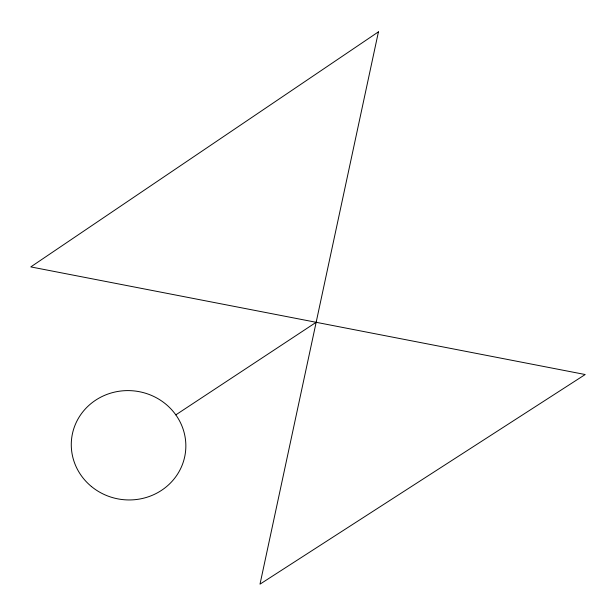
<?xml version="1.0" encoding="UTF-8"?>
<svg xmlns="http://www.w3.org/2000/svg" width="616" height="616" viewBox="0 0 616 616"><rect width="100%" height="100%" fill="white"/><g stroke="black" fill="none" stroke-linecap="round" stroke-linejoin="round"><path stroke-width="0.92" d="M175.814 414.876L316.154 322.299M378.44 31.847L260.006 584.153L585.2 374.528L30.8 266.905L378.44 31.847M91.353 486.447A57.327 54.639 6.8 0 0 184.892 455.848A57.327 54.639 6.8 0 0 109.44 393.532A57.327 54.639 6.8 0 0 91.353 486.447"/></g></svg>
